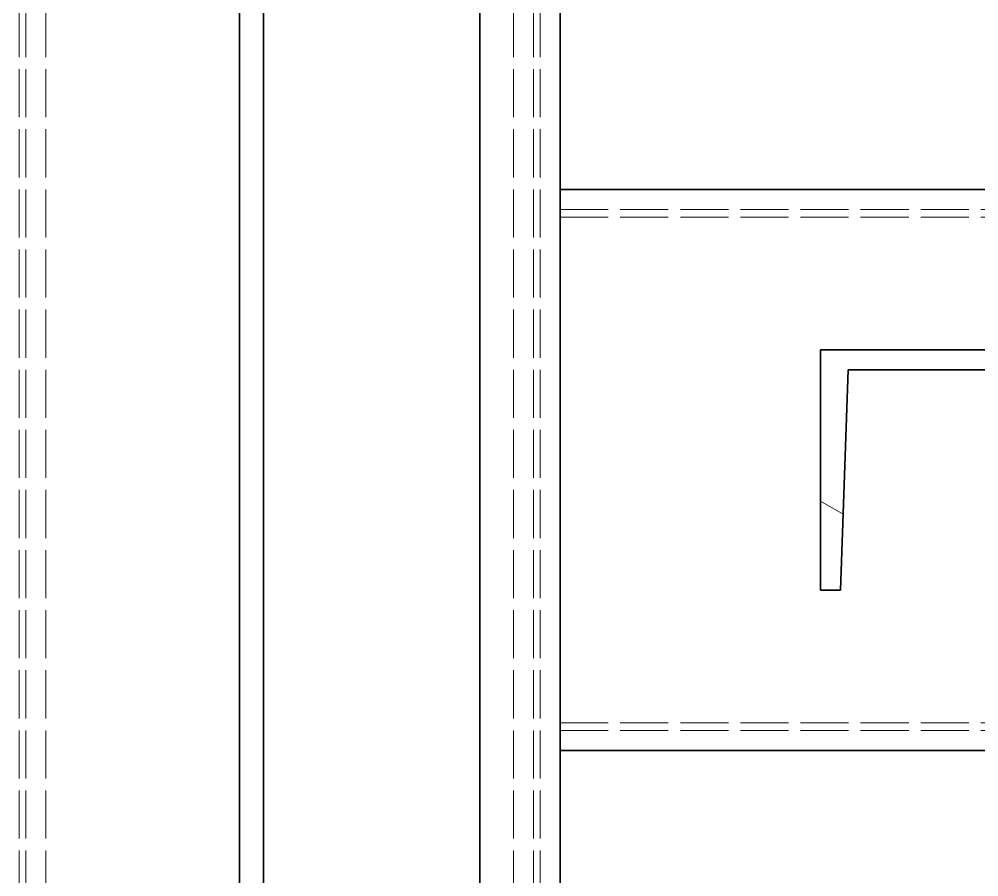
# Model space of a CAD drawing. Header units: millimetres. Extents: x 12184 to 41592, y 8990 to 29785.
# Drawn here: x 22779.6 to 23019.1, y 16315.6 to 16529.6 of the extents above; entities that cross this region are included whole.
import ezdxf

# ---------------------------------------------------------------- set-up
doc = ezdxf.new("R2010")
doc.units = ezdxf.units.MM
doc.linetypes.add('DASHED', pattern=[15, 12, -3])

# ---------------------------------------------------------------- blocks, each defined once
blk = doc.blocks.new('A$C55E021B5')
at = {"color": 7, "linetype": 'DASHED', "lineweight": 13}
for p, q in [((585, 2140.5), (585, 0.5)), ((586.65, 2140.5), (586.65, 0.5)), ((591.64, 2140.5), (591.64, 0.5)), ((708.36, 2140.5), (708.36, 0.5)), ((713.35, 2140.5), (713.35, 0.5)), ((715, 2140.5), (715, 0.5)), ((580, 245.5), (0, 245.5)), ((580, 243.58), (0, 243.58)), ((580, 117.42), (0, 117.42)), ((580, 115.5), (0, 115.5))]:
    blk.add_line(p, q, dxfattribs=at)
at = {"color": 7, "lineweight": 35}
for p, q in [((660, 560.85), (660, 70.5)), ((654, 450.11), (654, 70.5)), ((580, 403.04), (580, 0.5)), ((600, 403.04), (600, 70.5)), ((580, 110.5), (0, 110.5))]:
    blk.add_line(p, q, dxfattribs=at)
at = {"color": 7, "lineweight": 35, "ltscale": 0.208333}
blk.add_line((580, 250.5), (455, 250.5), dxfattribs=at)
at = {"color": 7, "lineweight": 35, "ltscale": 0.233333}
blk.add_line((580, 250.5), (580, 110.5), dxfattribs=at)
at = {"color": 7, "lineweight": 35, "ltscale": 0.233334}
blk.add_line((375, 210.5), (515, 210.5), dxfattribs=at)
at = {"color": 7, "lineweight": 35, "ltscale": 0.1}
blk.add_line((515, 210.5), (515, 150.5), dxfattribs=at)
at = {"color": 7, "lineweight": 35, "ltscale": 0.210265}
blk.add_line((381.92, 205.5), (508.08, 205.5), dxfattribs=at)
at = {"color": 7, "lineweight": 35, "ltscale": 0.091722}
blk.add_line((510, 150.5), (508.08, 205.5), dxfattribs=at)
at = {"color": 7, "lineweight": 13, "ltscale": 0.010896}
blk.add_line((515, 172.72), (509.34, 169.45), dxfattribs=at)
at = {"color": 7, "lineweight": 35, "ltscale": 0.008334}
blk.add_line((510, 150.5), (515, 150.5), dxfattribs=at)
blk = doc.blocks.new('1')
at = {"color": 7, "linetype": 'DASHED', "lineweight": 13}
for p, q in [((22779.65, 18377.1), (22779.65, 16237.1)), ((22781.3, 18377.1), (22781.3, 16237.1)), ((22786.29, 18377.1), (22786.29, 16237.1)), ((22903, 18377.1), (22903, 16237.1)), ((22908, 18377.1), (22908, 16237.1)), ((22909.65, 18377.1), (22909.65, 16237.1)), ((22914.65, 16482.1), (23494.65, 16482.1)), ((22914.65, 16480.18), (23494.65, 16480.18)), ((22914.65, 16354.02), (23494.65, 16354.02)), ((22914.65, 16352.1), (23494.65, 16352.1))]:
    blk.add_line(p, q, dxfattribs=at)
at = {"color": 7, "lineweight": 35}
for p, q in [((22834.65, 16797.45), (22834.65, 16307.1)), ((22840.65, 16686.72), (22840.65, 16307.1)), ((22894.65, 16639.64), (22894.65, 16307.1)), ((22914.65, 16639.65), (22914.65, 16237.1)), ((22914.65, 16347.1), (23494.65, 16347.1))]:
    blk.add_line(p, q, dxfattribs=at)
at = {"color": 7, "lineweight": 35, "ltscale": 0.233333}
blk.add_line((22914.65, 16487.1), (22914.65, 16347.1), dxfattribs=at)
at = {"color": 7, "lineweight": 35, "ltscale": 0.208333}
blk.add_line((22914.65, 16487.1), (23039.65, 16487.1), dxfattribs=at)
at = {"color": 7, "lineweight": 35, "ltscale": 0.1}
blk.add_line((22979.65, 16447.1), (22979.65, 16387.1), dxfattribs=at)
at = {"color": 7, "lineweight": 35, "ltscale": 0.233334}
blk.add_line((23119.65, 16447.1), (22979.65, 16447.1), dxfattribs=at)
at = {"color": 7, "lineweight": 35, "ltscale": 0.091722}
blk.add_line((22984.65, 16387.1), (22986.57, 16442.1), dxfattribs=at)
at = {"color": 7, "lineweight": 35, "ltscale": 0.210265}
blk.add_line((23112.73, 16442.1), (22986.57, 16442.1), dxfattribs=at)
at = {"color": 7, "lineweight": 13, "ltscale": 0.010896}
blk.add_line((22979.65, 16409.32), (22985.31, 16406.06), dxfattribs=at)
at = {"color": 7, "lineweight": 35, "ltscale": 0.008334}
blk.add_line((22984.65, 16387.1), (22979.65, 16387.1), dxfattribs=at)
at = {"xscale": -1}
blk.add_blockref('A$C55E021B5', (23494.65, 16236.6), dxfattribs=at)

msp = doc.modelspace()

# ---------------------------------------------------------------- block references
msp.add_blockref('1', (0, 0))

doc.saveas('drawing.dxf')
